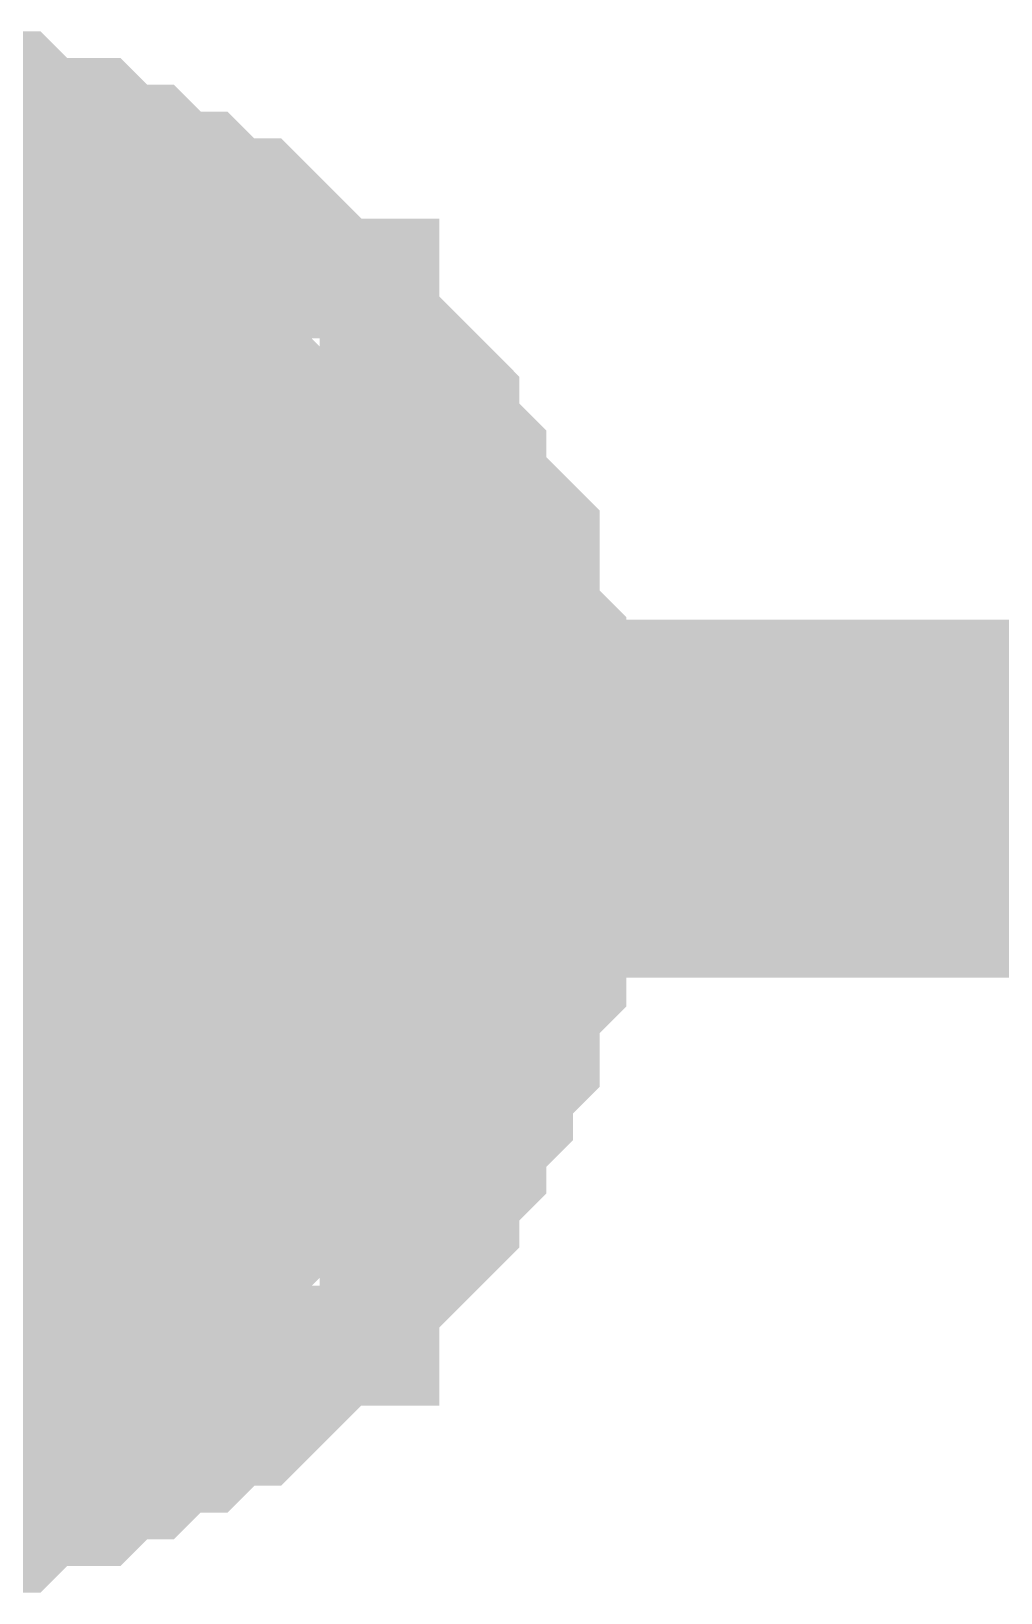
# Model space of a CAD drawing. Header units: inches. Extents: x 0 to 594, y 0 to 420.
# Drawn here: x 470.17 to 470.982, y 124.336 to 125.644 of the extents above; entities that cross this region are included whole.
import ezdxf

# ---------------------------------------------------------------- set-up
doc = ezdxf.new("R2010")
doc.units = ezdxf.units.IN
doc.layers.add('Sheet', color=255, linetype='Continuous')

msp = doc.modelspace()

# ---------------------------------------------------------------- linework, layer by layer
at = {"layer": 'Sheet'}
for points in [[(470.0036, 125.4938, 0.2997, 0.2997, 0), (470.026, 125.4938, 0.2997, 0.2997, 0), (470.0484, 125.4938, 0.2997, 0.2997, 0), (470.0932, 125.4938, 0.2997, 0.2997, 0), (470.1156, 125.4938, 0.2997, 0.2997, 0), (470.138, 125.4714, 0.2997, 0.2997, 0), (470.1604, 125.4714, 0.2997, 0.2997, 0), (470.1828, 125.4714, 0.2997, 0.2997, 0), (470.2052, 125.449, 0.2997, 0.2997, 0), (470.2276, 125.449, 0.2997, 0.2997, 0), (470.25, 125.4266, 0.2997, 0.2997, 0), (470.2724, 125.4266, 0.2997, 0.2997, 0), (470.2948, 125.4042, 0.2997, 0.2997, 0), (470.3172, 125.4042, 0.2997, 0.2997, 0), (470.3396, 125.3818, 0.2997, 0.2997, 0), (470.362, 125.3594, 0.2997, 0.2997, 0), (470.362, 125.337, 0.2997, 0.2997, 0), (470.3844, 125.337, 0.2997, 0.2997, 0), (470.4068, 125.3146, 0.2997, 0.2997, 0), (470.4292, 125.2922, 0.2997, 0.2997, 0), (470.4292, 125.2698, 0.2997, 0.2997, 0), (470.4516, 125.2474, 0.2997, 0.2997, 0), (470.4516, 125.225, 0.2997, 0.2997, 0), (470.474, 125.2026, 0.2997, 0.2997, 0), (470.474, 125.2026, 0.2997, 0.2997, 0), (470.4964, 125.1802, 0.2997, 0.2997, 0), (470.4964, 125.1355, 0.2997, 0.2997, 0), (470.4964, 125.1131, 0.2997, 0.2997, 0), (470.5188, 125.0907, 0.2997, 0.2997, 0), (470.5188, 125.0683, 0.2997, 0.2997, 0), (470.5188, 125.0459, 0.2997, 0.2997, 0), (470.5188, 125.0235, 0.2997, 0.2997, 0), (470.5188, 125.0011, 0.2997, 0.2997, 0)], [(470.0036, 125.4938, 0.2997, 0.2997, 0), (470.026, 125.4938, 0.2997, 0.2997, 0), (470.0484, 125.4938, 0.2997, 0.2997, 0), (470.0932, 125.4938, 0.2997, 0.2997, 0), (470.1156, 125.4938, 0.2997, 0.2997, 0), (470.138, 125.4714, 0.2997, 0.2997, 0), (470.1604, 125.4714, 0.2997, 0.2997, 0), (470.1828, 125.4714, 0.2997, 0.2997, 0), (470.2052, 125.449, 0.2997, 0.2997, 0), (470.2276, 125.449, 0.2997, 0.2997, 0), (470.25, 125.4266, 0.2997, 0.2997, 0), (470.2724, 125.4266, 0.2997, 0.2997, 0), (470.2948, 125.4042, 0.2997, 0.2997, 0), (470.3172, 125.4042, 0.2997, 0.2997, 0), (470.3396, 125.3818, 0.2997, 0.2997, 0), (470.362, 125.3594, 0.2997, 0.2997, 0), (470.362, 125.337, 0.2997, 0.2997, 0), (470.3844, 125.337, 0.2997, 0.2997, 0), (470.4068, 125.3146, 0.2997, 0.2997, 0), (470.4292, 125.2922, 0.2997, 0.2997, 0), (470.4292, 125.2698, 0.2997, 0.2997, 0), (470.4516, 125.2474, 0.2997, 0.2997, 0), (470.4516, 125.225, 0.2997, 0.2997, 0), (470.474, 125.2026, 0.2997, 0.2997, 0), (470.474, 125.2026, 0.2997, 0.2997, 0), (470.4964, 125.1802, 0.2997, 0.2997, 0), (470.4964, 125.1355, 0.2997, 0.2997, 0), (470.4964, 125.1131, 0.2997, 0.2997, 0), (470.5188, 125.0907, 0.2997, 0.2997, 0), (470.5188, 125.0683, 0.2997, 0.2997, 0), (470.5188, 125.0459, 0.2997, 0.2997, 0), (470.5188, 125.0235, 0.2997, 0.2997, 0), (470.5188, 125.0011, 0.2997, 0.2997, 0)], [(470.0036, 125.4938, 0.2997, 0.2997, 0), (470.026, 125.4938, 0.2997, 0.2997, 0), (470.0484, 125.4938, 0.2997, 0.2997, 0), (470.0932, 125.4938, 0.2997, 0.2997, 0), (470.1156, 125.4938, 0.2997, 0.2997, 0), (470.138, 125.4714, 0.2997, 0.2997, 0), (470.1604, 125.4714, 0.2997, 0.2997, 0), (470.1828, 125.4714, 0.2997, 0.2997, 0), (470.2052, 125.449, 0.2997, 0.2997, 0), (470.2276, 125.449, 0.2997, 0.2997, 0), (470.25, 125.4266, 0.2997, 0.2997, 0), (470.2724, 125.4266, 0.2997, 0.2997, 0), (470.2948, 125.4042, 0.2997, 0.2997, 0), (470.3172, 125.4042, 0.2997, 0.2997, 0), (470.3396, 125.3818, 0.2997, 0.2997, 0), (470.362, 125.3594, 0.2997, 0.2997, 0), (470.362, 125.337, 0.2997, 0.2997, 0), (470.3844, 125.337, 0.2997, 0.2997, 0), (470.4068, 125.3146, 0.2997, 0.2997, 0), (470.4292, 125.2922, 0.2997, 0.2997, 0), (470.4292, 125.2698, 0.2997, 0.2997, 0), (470.4516, 125.2474, 0.2997, 0.2997, 0), (470.4516, 125.225, 0.2997, 0.2997, 0), (470.474, 125.2026, 0.2997, 0.2997, 0), (470.474, 125.2026, 0.2997, 0.2997, 0), (470.4964, 125.1802, 0.2997, 0.2997, 0), (470.4964, 125.1355, 0.2997, 0.2997, 0), (470.4964, 125.1131, 0.2997, 0.2997, 0), (470.5188, 125.0907, 0.2997, 0.2997, 0), (470.5188, 125.0683, 0.2997, 0.2997, 0), (470.5188, 125.0459, 0.2997, 0.2997, 0), (470.5188, 125.0235, 0.2997, 0.2997, 0), (470.5188, 125.0011, 0.2997, 0.2997, 0)], [(470.0036, 125.4938, 0.2997, 0.2997, 0), (470.026, 125.4938, 0.2997, 0.2997, 0), (470.0484, 125.4938, 0.2997, 0.2997, 0), (470.0932, 125.4938, 0.2997, 0.2997, 0), (470.1156, 125.4938, 0.2997, 0.2997, 0), (470.138, 125.4714, 0.2997, 0.2997, 0), (470.1604, 125.4714, 0.2997, 0.2997, 0), (470.1828, 125.4714, 0.2997, 0.2997, 0), (470.2052, 125.449, 0.2997, 0.2997, 0), (470.2276, 125.449, 0.2997, 0.2997, 0), (470.25, 125.4266, 0.2997, 0.2997, 0), (470.2724, 125.4266, 0.2997, 0.2997, 0), (470.2948, 125.4042, 0.2997, 0.2997, 0), (470.3172, 125.4042, 0.2997, 0.2997, 0), (470.3396, 125.3818, 0.2997, 0.2997, 0), (470.362, 125.3594, 0.2997, 0.2997, 0), (470.362, 125.337, 0.2997, 0.2997, 0), (470.3844, 125.337, 0.2997, 0.2997, 0), (470.4068, 125.3146, 0.2997, 0.2997, 0), (470.4292, 125.2922, 0.2997, 0.2997, 0), (470.4292, 125.2698, 0.2997, 0.2997, 0), (470.4516, 125.2474, 0.2997, 0.2997, 0), (470.4516, 125.225, 0.2997, 0.2997, 0), (470.474, 125.2026, 0.2997, 0.2997, 0), (470.474, 125.2026, 0.2997, 0.2997, 0), (470.4964, 125.1802, 0.2997, 0.2997, 0), (470.4964, 125.1355, 0.2997, 0.2997, 0), (470.4964, 125.1131, 0.2997, 0.2997, 0), (470.5188, 125.0907, 0.2997, 0.2997, 0), (470.5188, 125.0683, 0.2997, 0.2997, 0), (470.5188, 125.0459, 0.2997, 0.2997, 0), (470.5188, 125.0235, 0.2997, 0.2997, 0), (470.5188, 125.0011, 0.2997, 0.2997, 0)], [(470.0036, 125.4938, 0.2997, 0.2997, 0), (470.026, 125.4938, 0.2997, 0.2997, 0), (470.0484, 125.4938, 0.2997, 0.2997, 0), (470.0932, 125.4938, 0.2997, 0.2997, 0), (470.1156, 125.4938, 0.2997, 0.2997, 0), (470.138, 125.4714, 0.2997, 0.2997, 0), (470.1604, 125.4714, 0.2997, 0.2997, 0), (470.1828, 125.4714, 0.2997, 0.2997, 0), (470.2052, 125.449, 0.2997, 0.2997, 0), (470.2276, 125.449, 0.2997, 0.2997, 0), (470.25, 125.4266, 0.2997, 0.2997, 0), (470.2724, 125.4266, 0.2997, 0.2997, 0), (470.2948, 125.4042, 0.2997, 0.2997, 0), (470.3172, 125.4042, 0.2997, 0.2997, 0), (470.3396, 125.3818, 0.2997, 0.2997, 0), (470.362, 125.3594, 0.2997, 0.2997, 0), (470.362, 125.337, 0.2997, 0.2997, 0), (470.3844, 125.337, 0.2997, 0.2997, 0), (470.4068, 125.3146, 0.2997, 0.2997, 0), (470.4292, 125.2922, 0.2997, 0.2997, 0), (470.4292, 125.2698, 0.2997, 0.2997, 0), (470.4516, 125.2474, 0.2997, 0.2997, 0), (470.4516, 125.225, 0.2997, 0.2997, 0), (470.474, 125.2026, 0.2997, 0.2997, 0), (470.474, 125.2026, 0.2997, 0.2997, 0), (470.4964, 125.1802, 0.2997, 0.2997, 0), (470.4964, 125.1355, 0.2997, 0.2997, 0), (470.4964, 125.1131, 0.2997, 0.2997, 0), (470.5188, 125.0907, 0.2997, 0.2997, 0), (470.5188, 125.0683, 0.2997, 0.2997, 0), (470.5188, 125.0459, 0.2997, 0.2997, 0), (470.5188, 125.0235, 0.2997, 0.2997, 0), (470.5188, 125.0011, 0.2997, 0.2997, 0)], [(470.1156, 125.4938, 0.0991, 0.0991, 0), (470.138, 125.4714, 0.0991, 0.0991, 0), (470.1604, 125.4714, 0.0991, 0.0991, 0), (470.1828, 125.4714, 0.0991, 0.0991, 0), (470.2052, 125.449, 0.0991, 0.0991, 0), (470.2276, 125.449, 0.0991, 0.0991, 0), (470.25, 125.4266, 0.0991, 0.0991, 0), (470.2724, 125.4266, 0.0991, 0.0991, 0), (470.2948, 125.4042, 0.0991, 0.0991, 0), (470.3172, 125.4042, 0.0991, 0.0991, 0), (470.3396, 125.3818, 0.0991, 0.0991, 0), (470.362, 125.3594, 0.0991, 0.0991, 0), (470.362, 125.337, 0.0991, 0.0991, 0), (470.3844, 125.337, 0.0991, 0.0991, 0), (470.4068, 125.3146, 0.0991, 0.0991, 0), (470.4292, 125.2922, 0.0991, 0.0991, 0), (470.4292, 125.2698, 0.0991, 0.0991, 0), (470.4516, 125.2474, 0.0991, 0.0991, 0), (470.4516, 125.225, 0.0991, 0.0991, 0), (470.474, 125.2026, 0.0991, 0.0991, 0), (470.474, 125.2026, 0.0991, 0.0991, 0), (470.4964, 125.1802, 0.0991, 0.0991, 0), (470.4964, 125.1355, 0.0991, 0.0991, 0), (470.4964, 125.1131, 0.0991, 0.0991, 0), (470.5188, 125.0907, 0.0991, 0.0991, 0), (470.5188, 125.0683, 0.0991, 0.0991, 0), (470.5188, 125.0459, 0.0991, 0.0991, 0), (470.5188, 125.0235, 0.0991, 0.0991, 0), (470.5188, 125.0011, 0.0991, 0.0991, 0)], [(470.1156, 125.4938, 0.0991, 0.0991, 0), (470.138, 125.4714, 0.0991, 0.0991, 0), (470.1604, 125.4714, 0.0991, 0.0991, 0), (470.1828, 125.4714, 0.0991, 0.0991, 0), (470.2052, 125.449, 0.0991, 0.0991, 0), (470.2276, 125.449, 0.0991, 0.0991, 0), (470.25, 125.4266, 0.0991, 0.0991, 0), (470.2724, 125.4266, 0.0991, 0.0991, 0), (470.2948, 125.4042, 0.0991, 0.0991, 0), (470.3172, 125.4042, 0.0991, 0.0991, 0), (470.3396, 125.3818, 0.0991, 0.0991, 0), (470.362, 125.3594, 0.0991, 0.0991, 0), (470.362, 125.337, 0.0991, 0.0991, 0), (470.3844, 125.337, 0.0991, 0.0991, 0), (470.4068, 125.3146, 0.0991, 0.0991, 0), (470.4292, 125.2922, 0.0991, 0.0991, 0), (470.4292, 125.2698, 0.0991, 0.0991, 0), (470.4516, 125.2474, 0.0991, 0.0991, 0), (470.4516, 125.225, 0.0991, 0.0991, 0), (470.474, 125.2026, 0.0991, 0.0991, 0), (470.474, 125.2026, 0.0991, 0.0991, 0), (470.4964, 125.1802, 0.0991, 0.0991, 0), (470.4964, 125.1355, 0.0991, 0.0991, 0), (470.4964, 125.1131, 0.0991, 0.0991, 0), (470.5188, 125.0907, 0.0991, 0.0991, 0), (470.5188, 125.0683, 0.0991, 0.0991, 0), (470.5188, 125.0459, 0.0991, 0.0991, 0), (470.5188, 125.0235, 0.0991, 0.0991, 0), (470.5188, 125.0011, 0.0991, 0.0991, 0)], [(470.1156, 125.4938, 0.0991, 0.0991, 0), (470.138, 125.4714, 0.0991, 0.0991, 0), (470.1604, 125.4714, 0.0991, 0.0991, 0), (470.1828, 125.4714, 0.0991, 0.0991, 0), (470.2052, 125.449, 0.0991, 0.0991, 0), (470.2276, 125.449, 0.0991, 0.0991, 0), (470.25, 125.4266, 0.0991, 0.0991, 0), (470.2724, 125.4266, 0.0991, 0.0991, 0), (470.2948, 125.4042, 0.0991, 0.0991, 0), (470.3172, 125.4042, 0.0991, 0.0991, 0), (470.3396, 125.3818, 0.0991, 0.0991, 0), (470.362, 125.3594, 0.0991, 0.0991, 0), (470.362, 125.337, 0.0991, 0.0991, 0), (470.3844, 125.337, 0.0991, 0.0991, 0), (470.4068, 125.3146, 0.0991, 0.0991, 0), (470.4292, 125.2922, 0.0991, 0.0991, 0), (470.4292, 125.2698, 0.0991, 0.0991, 0), (470.4516, 125.2474, 0.0991, 0.0991, 0), (470.4516, 125.225, 0.0991, 0.0991, 0), (470.474, 125.2026, 0.0991, 0.0991, 0), (470.474, 125.2026, 0.0991, 0.0991, 0), (470.4964, 125.1802, 0.0991, 0.0991, 0), (470.4964, 125.1355, 0.0991, 0.0991, 0), (470.4964, 125.1131, 0.0991, 0.0991, 0), (470.5188, 125.0907, 0.0991, 0.0991, 0), (470.5188, 125.0683, 0.0991, 0.0991, 0), (470.5188, 125.0459, 0.0991, 0.0991, 0), (470.5188, 125.0235, 0.0991, 0.0991, 0), (470.5188, 125.0011, 0.0991, 0.0991, 0)], [(470.1156, 125.4938, 0.0991, 0.0991, 0), (470.138, 125.4714, 0.0991, 0.0991, 0), (470.1604, 125.4714, 0.0991, 0.0991, 0), (470.1828, 125.4714, 0.0991, 0.0991, 0), (470.2052, 125.449, 0.0991, 0.0991, 0), (470.2276, 125.449, 0.0991, 0.0991, 0), (470.25, 125.4266, 0.0991, 0.0991, 0), (470.2724, 125.4266, 0.0991, 0.0991, 0), (470.2948, 125.4042, 0.0991, 0.0991, 0), (470.3172, 125.4042, 0.0991, 0.0991, 0), (470.3396, 125.3818, 0.0991, 0.0991, 0), (470.362, 125.3594, 0.0991, 0.0991, 0), (470.362, 125.337, 0.0991, 0.0991, 0), (470.3844, 125.337, 0.0991, 0.0991, 0), (470.4068, 125.3146, 0.0991, 0.0991, 0), (470.4292, 125.2922, 0.0991, 0.0991, 0), (470.4292, 125.2698, 0.0991, 0.0991, 0), (470.4516, 125.2474, 0.0991, 0.0991, 0), (470.4516, 125.225, 0.0991, 0.0991, 0), (470.474, 125.2026, 0.0991, 0.0991, 0), (470.474, 125.2026, 0.0991, 0.0991, 0), (470.4964, 125.1802, 0.0991, 0.0991, 0), (470.4964, 125.1355, 0.0991, 0.0991, 0), (470.4964, 125.1131, 0.0991, 0.0991, 0), (470.5188, 125.0907, 0.0991, 0.0991, 0), (470.5188, 125.0683, 0.0991, 0.0991, 0), (470.5188, 125.0459, 0.0991, 0.0991, 0), (470.5188, 125.0235, 0.0991, 0.0991, 0), (470.5188, 125.0011, 0.0991, 0.0991, 0)], [(470.1156, 125.4938, 0.0991, 0.0991, 0), (470.138, 125.4714, 0.0991, 0.0991, 0), (470.1604, 125.4714, 0.0991, 0.0991, 0), (470.1828, 125.4714, 0.0991, 0.0991, 0), (470.2052, 125.449, 0.0991, 0.0991, 0), (470.2276, 125.449, 0.0991, 0.0991, 0), (470.25, 125.4266, 0.0991, 0.0991, 0), (470.2724, 125.4266, 0.0991, 0.0991, 0), (470.2948, 125.4042, 0.0991, 0.0991, 0), (470.3172, 125.4042, 0.0991, 0.0991, 0), (470.3396, 125.3818, 0.0991, 0.0991, 0), (470.362, 125.3594, 0.0991, 0.0991, 0), (470.362, 125.337, 0.0991, 0.0991, 0), (470.3844, 125.337, 0.0991, 0.0991, 0), (470.4068, 125.3146, 0.0991, 0.0991, 0), (470.4292, 125.2922, 0.0991, 0.0991, 0), (470.4292, 125.2698, 0.0991, 0.0991, 0), (470.4516, 125.2474, 0.0991, 0.0991, 0), (470.4516, 125.225, 0.0991, 0.0991, 0), (470.474, 125.2026, 0.0991, 0.0991, 0), (470.474, 125.2026, 0.0991, 0.0991, 0), (470.4964, 125.1802, 0.0991, 0.0991, 0), (470.4964, 125.1355, 0.0991, 0.0991, 0), (470.4964, 125.1131, 0.0991, 0.0991, 0), (470.5188, 125.0907, 0.0991, 0.0991, 0), (470.5188, 125.0683, 0.0991, 0.0991, 0), (470.5188, 125.0459, 0.0991, 0.0991, 0), (470.5188, 125.0235, 0.0991, 0.0991, 0), (470.5188, 125.0011, 0.0991, 0.0991, 0)], [(462.5002, 125.0011, 0.2997, 0.2997, 0), (470.0036, 125.0011, 0.2997, 0.2997, 0), (482.5018, 125.0011, 0.2997, 0.2997, 0), (490.0052, 125.0011, 0.2997, 0.2997, 0)], [(470.5188, 125.0011, 0.2997, 0.2997, 0), (470.5188, 124.9787, 0.2997, 0.2997, 0), (470.5188, 124.9563, 0.2997, 0.2997, 0), (470.5188, 124.9115, 0.2997, 0.2997, 0), (470.5188, 124.8891, 0.2997, 0.2997, 0), (470.4964, 124.8667, 0.2997, 0.2997, 0), (470.4964, 124.8443, 0.2997, 0.2997, 0), (470.4964, 124.8219, 0.2997, 0.2997, 0), (470.474, 124.7995, 0.2997, 0.2997, 0), (470.474, 124.7771, 0.2997, 0.2997, 0), (470.4516, 124.7547, 0.2997, 0.2997, 0), (470.4516, 124.7323, 0.2997, 0.2997, 0), (470.4292, 124.7099, 0.2997, 0.2997, 0), (470.4292, 124.6875, 0.2997, 0.2997, 0), (470.4068, 124.6651, 0.2997, 0.2997, 0), (470.3844, 124.6427, 0.2997, 0.2997, 0), (470.362, 124.6427, 0.2997, 0.2997, 0), (470.362, 124.6203, 0.2997, 0.2997, 0), (470.3396, 124.5979, 0.2997, 0.2997, 0), (470.3172, 124.5755, 0.2997, 0.2997, 0), (470.2948, 124.5755, 0.2997, 0.2997, 0), (470.2724, 124.5531, 0.2997, 0.2997, 0), (470.25, 124.5531, 0.2997, 0.2997, 0), (470.2276, 124.5307, 0.2997, 0.2997, 0), (470.2052, 124.5307, 0.2997, 0.2997, 0), (470.1828, 124.5083, 0.2997, 0.2997, 0), (470.1604, 124.5083, 0.2997, 0.2997, 0), (470.138, 124.5083, 0.2997, 0.2997, 0), (470.1156, 124.4859, 0.2997, 0.2997, 0), (470.0932, 124.4859, 0.2997, 0.2997, 0), (470.0484, 124.4859, 0.2997, 0.2997, 0), (470.026, 124.4859, 0.2997, 0.2997, 0), (470.0036, 124.4859, 0.2997, 0.2997, 0)], [(470.5188, 125.0011, 0.2997, 0.2997, 0), (470.5188, 124.9787, 0.2997, 0.2997, 0), (470.5188, 124.9563, 0.2997, 0.2997, 0), (470.5188, 124.9115, 0.2997, 0.2997, 0), (470.5188, 124.8891, 0.2997, 0.2997, 0), (470.4964, 124.8667, 0.2997, 0.2997, 0), (470.4964, 124.8443, 0.2997, 0.2997, 0), (470.4964, 124.8219, 0.2997, 0.2997, 0), (470.474, 124.7995, 0.2997, 0.2997, 0), (470.474, 124.7771, 0.2997, 0.2997, 0), (470.4516, 124.7547, 0.2997, 0.2997, 0), (470.4516, 124.7323, 0.2997, 0.2997, 0), (470.4292, 124.7099, 0.2997, 0.2997, 0), (470.4292, 124.6875, 0.2997, 0.2997, 0), (470.4068, 124.6651, 0.2997, 0.2997, 0), (470.3844, 124.6427, 0.2997, 0.2997, 0), (470.362, 124.6427, 0.2997, 0.2997, 0), (470.362, 124.6203, 0.2997, 0.2997, 0), (470.3396, 124.5979, 0.2997, 0.2997, 0), (470.3172, 124.5755, 0.2997, 0.2997, 0), (470.2948, 124.5755, 0.2997, 0.2997, 0), (470.2724, 124.5531, 0.2997, 0.2997, 0), (470.25, 124.5531, 0.2997, 0.2997, 0), (470.2276, 124.5307, 0.2997, 0.2997, 0), (470.2052, 124.5307, 0.2997, 0.2997, 0), (470.1828, 124.5083, 0.2997, 0.2997, 0), (470.1604, 124.5083, 0.2997, 0.2997, 0), (470.138, 124.5083, 0.2997, 0.2997, 0), (470.1156, 124.4859, 0.2997, 0.2997, 0), (470.0932, 124.4859, 0.2997, 0.2997, 0), (470.0484, 124.4859, 0.2997, 0.2997, 0), (470.026, 124.4859, 0.2997, 0.2997, 0), (470.0036, 124.4859, 0.2997, 0.2997, 0)], [(470.5188, 125.0011, 0.2997, 0.2997, 0), (470.5188, 124.9787, 0.2997, 0.2997, 0), (470.5188, 124.9563, 0.2997, 0.2997, 0), (470.5188, 124.9115, 0.2997, 0.2997, 0), (470.5188, 124.8891, 0.2997, 0.2997, 0), (470.4964, 124.8667, 0.2997, 0.2997, 0), (470.4964, 124.8443, 0.2997, 0.2997, 0), (470.4964, 124.8219, 0.2997, 0.2997, 0), (470.474, 124.7995, 0.2997, 0.2997, 0), (470.474, 124.7771, 0.2997, 0.2997, 0), (470.4516, 124.7547, 0.2997, 0.2997, 0), (470.4516, 124.7323, 0.2997, 0.2997, 0), (470.4292, 124.7099, 0.2997, 0.2997, 0), (470.4292, 124.6875, 0.2997, 0.2997, 0), (470.4068, 124.6651, 0.2997, 0.2997, 0), (470.3844, 124.6427, 0.2997, 0.2997, 0), (470.362, 124.6427, 0.2997, 0.2997, 0), (470.362, 124.6203, 0.2997, 0.2997, 0), (470.3396, 124.5979, 0.2997, 0.2997, 0), (470.3172, 124.5755, 0.2997, 0.2997, 0), (470.2948, 124.5755, 0.2997, 0.2997, 0), (470.2724, 124.5531, 0.2997, 0.2997, 0), (470.25, 124.5531, 0.2997, 0.2997, 0), (470.2276, 124.5307, 0.2997, 0.2997, 0), (470.2052, 124.5307, 0.2997, 0.2997, 0), (470.1828, 124.5083, 0.2997, 0.2997, 0), (470.1604, 124.5083, 0.2997, 0.2997, 0), (470.138, 124.5083, 0.2997, 0.2997, 0), (470.1156, 124.4859, 0.2997, 0.2997, 0), (470.0932, 124.4859, 0.2997, 0.2997, 0), (470.0484, 124.4859, 0.2997, 0.2997, 0), (470.026, 124.4859, 0.2997, 0.2997, 0), (470.0036, 124.4859, 0.2997, 0.2997, 0)], [(470.5188, 125.0011, 0.2997, 0.2997, 0), (470.5188, 124.9787, 0.2997, 0.2997, 0), (470.5188, 124.9563, 0.2997, 0.2997, 0), (470.5188, 124.9115, 0.2997, 0.2997, 0), (470.5188, 124.8891, 0.2997, 0.2997, 0), (470.4964, 124.8667, 0.2997, 0.2997, 0), (470.4964, 124.8443, 0.2997, 0.2997, 0), (470.4964, 124.8219, 0.2997, 0.2997, 0), (470.474, 124.7995, 0.2997, 0.2997, 0), (470.474, 124.7771, 0.2997, 0.2997, 0), (470.4516, 124.7547, 0.2997, 0.2997, 0), (470.4516, 124.7323, 0.2997, 0.2997, 0), (470.4292, 124.7099, 0.2997, 0.2997, 0), (470.4292, 124.6875, 0.2997, 0.2997, 0), (470.4068, 124.6651, 0.2997, 0.2997, 0), (470.3844, 124.6427, 0.2997, 0.2997, 0), (470.362, 124.6427, 0.2997, 0.2997, 0), (470.362, 124.6203, 0.2997, 0.2997, 0), (470.3396, 124.5979, 0.2997, 0.2997, 0), (470.3172, 124.5755, 0.2997, 0.2997, 0), (470.2948, 124.5755, 0.2997, 0.2997, 0), (470.2724, 124.5531, 0.2997, 0.2997, 0), (470.25, 124.5531, 0.2997, 0.2997, 0), (470.2276, 124.5307, 0.2997, 0.2997, 0), (470.2052, 124.5307, 0.2997, 0.2997, 0), (470.1828, 124.5083, 0.2997, 0.2997, 0), (470.1604, 124.5083, 0.2997, 0.2997, 0), (470.138, 124.5083, 0.2997, 0.2997, 0), (470.1156, 124.4859, 0.2997, 0.2997, 0), (470.0932, 124.4859, 0.2997, 0.2997, 0), (470.0484, 124.4859, 0.2997, 0.2997, 0), (470.026, 124.4859, 0.2997, 0.2997, 0), (470.0036, 124.4859, 0.2997, 0.2997, 0)], [(470.5188, 125.0011, 0.2997, 0.2997, 0), (470.5188, 124.9787, 0.2997, 0.2997, 0), (470.5188, 124.9563, 0.2997, 0.2997, 0), (470.5188, 124.9115, 0.2997, 0.2997, 0), (470.5188, 124.8891, 0.2997, 0.2997, 0), (470.4964, 124.8667, 0.2997, 0.2997, 0), (470.4964, 124.8443, 0.2997, 0.2997, 0), (470.4964, 124.8219, 0.2997, 0.2997, 0), (470.474, 124.7995, 0.2997, 0.2997, 0), (470.474, 124.7771, 0.2997, 0.2997, 0), (470.4516, 124.7547, 0.2997, 0.2997, 0), (470.4516, 124.7323, 0.2997, 0.2997, 0), (470.4292, 124.7099, 0.2997, 0.2997, 0), (470.4292, 124.6875, 0.2997, 0.2997, 0), (470.4068, 124.6651, 0.2997, 0.2997, 0), (470.3844, 124.6427, 0.2997, 0.2997, 0), (470.362, 124.6427, 0.2997, 0.2997, 0), (470.362, 124.6203, 0.2997, 0.2997, 0), (470.3396, 124.5979, 0.2997, 0.2997, 0), (470.3172, 124.5755, 0.2997, 0.2997, 0), (470.2948, 124.5755, 0.2997, 0.2997, 0), (470.2724, 124.5531, 0.2997, 0.2997, 0), (470.25, 124.5531, 0.2997, 0.2997, 0), (470.2276, 124.5307, 0.2997, 0.2997, 0), (470.2052, 124.5307, 0.2997, 0.2997, 0), (470.1828, 124.5083, 0.2997, 0.2997, 0), (470.1604, 124.5083, 0.2997, 0.2997, 0), (470.138, 124.5083, 0.2997, 0.2997, 0), (470.1156, 124.4859, 0.2997, 0.2997, 0), (470.0932, 124.4859, 0.2997, 0.2997, 0), (470.0484, 124.4859, 0.2997, 0.2997, 0), (470.026, 124.4859, 0.2997, 0.2997, 0), (470.0036, 124.4859, 0.2997, 0.2997, 0)], [(470.5188, 125.0011, 0.2997, 0.2997, 0), (470.5188, 125.0011, 0.2997, 0.2997, 0), (470.5188, 125.0011, 0.2997, 0.2997, 0), (470.5188, 125.0011, 0.2997, 0.2997, 0), (470.5188, 125.0011, 0.2997, 0.2997, 0), (470.5188, 125.0011, 0.2997, 0.2997, 0), (470.5188, 125.0011, 0.2997, 0.2997, 0), (470.5188, 125.0011, 0.2997, 0.2997, 0), (470.5188, 125.0011, 0.2997, 0.2997, 0), (470.5188, 125.0011, 0.2997, 0.2997, 0), (470.5188, 125.0011, 0.2997, 0.2997, 0), (470.5188, 125.0011, 0.2997, 0.2997, 0), (470.5188, 125.0011, 0.2997, 0.2997, 0), (470.5188, 125.0011, 0.2997, 0.2997, 0), (470.5188, 125.0011, 0.2997, 0.2997, 0), (470.5188, 125.0011, 0.2997, 0.2997, 0), (470.5188, 125.0011, 0.2997, 0.2997, 0), (470.5188, 125.0011, 0.2997, 0.2997, 0), (470.5188, 125.0011, 0.2997, 0.2997, 0), (470.5188, 125.0011, 0.2997, 0.2997, 0), (470.5188, 125.0011, 0.2997, 0.2997, 0), (470.5188, 125.0011, 0.2997, 0.2997, 0), (470.5188, 125.0011, 0.2997, 0.2997, 0), (470.5188, 125.0011, 0.2997, 0.2997, 0), (470.5188, 125.0011, 0.2997, 0.2997, 0), (470.5188, 125.0011, 0.2997, 0.2997, 0), (470.5188, 125.0011, 0.2997, 0.2997, 0), (470.5188, 125.0011, 0.2997, 0.2997, 0), (470.5188, 125.0011, 0.2997, 0.2997, 0), (470.5188, 125.0011, 0.2997, 0.2997, 0), (470.5188, 125.0011, 0.2997, 0.2997, 0), (470.5188, 125.0011, 0.2997, 0.2997, 0), (470.5188, 125.0011, 0.2997, 0.2997, 0)], [(470.5188, 125.0011, 0.2997, 0.2997, 0), (470.5188, 125.0011, 0.2997, 0.2997, 0)], [(470.5188, 125.0011, 0.2997, 0.2997, 0), (470.5188, 125.0011, 0.2997, 0.2997, 0), (470.5188, 125.0011, 0.2997, 0.2997, 0), (470.5188, 125.0011, 0.2997, 0.2997, 0), (470.5188, 125.0011, 0.2997, 0.2997, 0), (470.5188, 125.0011, 0.2997, 0.2997, 0), (470.5188, 125.0011, 0.2997, 0.2997, 0), (470.5188, 125.0011, 0.2997, 0.2997, 0), (470.5188, 125.0011, 0.2997, 0.2997, 0), (470.5188, 125.0011, 0.2997, 0.2997, 0), (470.5188, 125.0011, 0.2997, 0.2997, 0), (470.5188, 125.0011, 0.2997, 0.2997, 0), (470.5188, 125.0011, 0.2997, 0.2997, 0), (470.5188, 125.0011, 0.2997, 0.2997, 0), (470.5188, 125.0011, 0.2997, 0.2997, 0), (470.5188, 125.0011, 0.2997, 0.2997, 0), (470.5188, 125.0011, 0.2997, 0.2997, 0), (470.5188, 125.0011, 0.2997, 0.2997, 0), (470.5188, 125.0011, 0.2997, 0.2997, 0), (470.5188, 125.0011, 0.2997, 0.2997, 0), (470.5188, 125.0011, 0.2997, 0.2997, 0), (470.5188, 125.0011, 0.2997, 0.2997, 0), (470.5188, 125.0011, 0.2997, 0.2997, 0), (470.5188, 125.0011, 0.2997, 0.2997, 0), (470.5188, 125.0011, 0.2997, 0.2997, 0), (470.5188, 125.0011, 0.2997, 0.2997, 0), (470.5188, 125.0011, 0.2997, 0.2997, 0), (470.5188, 125.0011, 0.2997, 0.2997, 0), (470.5188, 125.0011, 0.2997, 0.2997, 0), (470.5188, 125.0011, 0.2997, 0.2997, 0), (470.5188, 125.0011, 0.2997, 0.2997, 0), (470.5188, 125.0011, 0.2997, 0.2997, 0), (470.5188, 125.0011, 0.2997, 0.2997, 0)], [(470.5188, 125.0011, 0.2997, 0.2997, 0), (470.5188, 125.0011, 0.2997, 0.2997, 0)], [(470.5188, 125.0011, 0.2997, 0.2997, 0), (470.5188, 125.0011, 0.2997, 0.2997, 0), (470.5188, 125.0011, 0.2997, 0.2997, 0), (470.5188, 125.0011, 0.2997, 0.2997, 0), (470.5188, 125.0011, 0.2997, 0.2997, 0), (470.5188, 125.0011, 0.2997, 0.2997, 0), (470.5188, 125.0011, 0.2997, 0.2997, 0), (470.5188, 125.0011, 0.2997, 0.2997, 0), (470.5188, 125.0011, 0.2997, 0.2997, 0), (470.5188, 125.0011, 0.2997, 0.2997, 0), (470.5188, 125.0011, 0.2997, 0.2997, 0), (470.5188, 125.0011, 0.2997, 0.2997, 0), (470.5188, 125.0011, 0.2997, 0.2997, 0), (470.5188, 125.0011, 0.2997, 0.2997, 0), (470.5188, 125.0011, 0.2997, 0.2997, 0), (470.5188, 125.0011, 0.2997, 0.2997, 0), (470.5188, 125.0011, 0.2997, 0.2997, 0), (470.5188, 125.0011, 0.2997, 0.2997, 0), (470.5188, 125.0011, 0.2997, 0.2997, 0), (470.5188, 125.0011, 0.2997, 0.2997, 0), (470.5188, 125.0011, 0.2997, 0.2997, 0), (470.5188, 125.0011, 0.2997, 0.2997, 0), (470.5188, 125.0011, 0.2997, 0.2997, 0), (470.5188, 125.0011, 0.2997, 0.2997, 0), (470.5188, 125.0011, 0.2997, 0.2997, 0), (470.5188, 125.0011, 0.2997, 0.2997, 0), (470.5188, 125.0011, 0.2997, 0.2997, 0), (470.5188, 125.0011, 0.2997, 0.2997, 0), (470.5188, 125.0011, 0.2997, 0.2997, 0), (470.5188, 125.0011, 0.2997, 0.2997, 0), (470.5188, 125.0011, 0.2997, 0.2997, 0), (470.5188, 125.0011, 0.2997, 0.2997, 0), (470.5188, 125.0011, 0.2997, 0.2997, 0)], [(470.5188, 125.0011, 0.2997, 0.2997, 0), (470.5188, 125.0011, 0.2997, 0.2997, 0)], [(470.5188, 125.0011, 0.2997, 0.2997, 0), (470.5188, 125.0011, 0.2997, 0.2997, 0), (470.5188, 125.0011, 0.2997, 0.2997, 0), (470.5188, 125.0011, 0.2997, 0.2997, 0), (470.5188, 125.0011, 0.2997, 0.2997, 0), (470.5188, 125.0011, 0.2997, 0.2997, 0), (470.5188, 125.0011, 0.2997, 0.2997, 0), (470.5188, 125.0011, 0.2997, 0.2997, 0), (470.5188, 125.0011, 0.2997, 0.2997, 0), (470.5188, 125.0011, 0.2997, 0.2997, 0), (470.5188, 125.0011, 0.2997, 0.2997, 0), (470.5188, 125.0011, 0.2997, 0.2997, 0), (470.5188, 125.0011, 0.2997, 0.2997, 0), (470.5188, 125.0011, 0.2997, 0.2997, 0), (470.5188, 125.0011, 0.2997, 0.2997, 0), (470.5188, 125.0011, 0.2997, 0.2997, 0), (470.5188, 125.0011, 0.2997, 0.2997, 0), (470.5188, 125.0011, 0.2997, 0.2997, 0), (470.5188, 125.0011, 0.2997, 0.2997, 0), (470.5188, 125.0011, 0.2997, 0.2997, 0), (470.5188, 125.0011, 0.2997, 0.2997, 0), (470.5188, 125.0011, 0.2997, 0.2997, 0), (470.5188, 125.0011, 0.2997, 0.2997, 0), (470.5188, 125.0011, 0.2997, 0.2997, 0), (470.5188, 125.0011, 0.2997, 0.2997, 0), (470.5188, 125.0011, 0.2997, 0.2997, 0), (470.5188, 125.0011, 0.2997, 0.2997, 0), (470.5188, 125.0011, 0.2997, 0.2997, 0), (470.5188, 125.0011, 0.2997, 0.2997, 0), (470.5188, 125.0011, 0.2997, 0.2997, 0), (470.5188, 125.0011, 0.2997, 0.2997, 0), (470.5188, 125.0011, 0.2997, 0.2997, 0), (470.5188, 125.0011, 0.2997, 0.2997, 0)], [(470.5188, 125.0011, 0.2997, 0.2997, 0), (470.5188, 125.0011, 0.2997, 0.2997, 0)], [(470.5188, 125.0011, 0.2997, 0.2997, 0), (470.5188, 125.0011, 0.2997, 0.2997, 0), (470.5188, 125.0011, 0.2997, 0.2997, 0), (470.5188, 125.0011, 0.2997, 0.2997, 0), (470.5188, 125.0011, 0.2997, 0.2997, 0), (470.5188, 125.0011, 0.2997, 0.2997, 0), (470.5188, 125.0011, 0.2997, 0.2997, 0), (470.5188, 125.0011, 0.2997, 0.2997, 0), (470.5188, 125.0011, 0.2997, 0.2997, 0), (470.5188, 125.0011, 0.2997, 0.2997, 0), (470.5188, 125.0011, 0.2997, 0.2997, 0), (470.5188, 125.0011, 0.2997, 0.2997, 0), (470.5188, 125.0011, 0.2997, 0.2997, 0), (470.5188, 125.0011, 0.2997, 0.2997, 0), (470.5188, 125.0011, 0.2997, 0.2997, 0), (470.5188, 125.0011, 0.2997, 0.2997, 0), (470.5188, 125.0011, 0.2997, 0.2997, 0), (470.5188, 125.0011, 0.2997, 0.2997, 0), (470.5188, 125.0011, 0.2997, 0.2997, 0), (470.5188, 125.0011, 0.2997, 0.2997, 0), (470.5188, 125.0011, 0.2997, 0.2997, 0), (470.5188, 125.0011, 0.2997, 0.2997, 0), (470.5188, 125.0011, 0.2997, 0.2997, 0), (470.5188, 125.0011, 0.2997, 0.2997, 0), (470.5188, 125.0011, 0.2997, 0.2997, 0), (470.5188, 125.0011, 0.2997, 0.2997, 0), (470.5188, 125.0011, 0.2997, 0.2997, 0), (470.5188, 125.0011, 0.2997, 0.2997, 0), (470.5188, 125.0011, 0.2997, 0.2997, 0), (470.5188, 125.0011, 0.2997, 0.2997, 0), (470.5188, 125.0011, 0.2997, 0.2997, 0), (470.5188, 125.0011, 0.2997, 0.2997, 0), (470.5188, 125.0011, 0.2997, 0.2997, 0)], [(470.5188, 125.0011, 0.2997, 0.2997, 0), (470.5188, 125.0011, 0.2997, 0.2997, 0)], [(470.5188, 125.0011, 0.0991, 0.0991, 0), (470.5188, 124.9787, 0.0991, 0.0991, 0), (470.5188, 124.9563, 0.0991, 0.0991, 0), (470.5188, 124.9115, 0.0991, 0.0991, 0), (470.5188, 124.8891, 0.0991, 0.0991, 0), (470.4964, 124.8667, 0.0991, 0.0991, 0), (470.4964, 124.8443, 0.0991, 0.0991, 0), (470.4964, 124.8219, 0.0991, 0.0991, 0), (470.474, 124.7995, 0.0991, 0.0991, 0), (470.474, 124.7771, 0.0991, 0.0991, 0), (470.4516, 124.7547, 0.0991, 0.0991, 0), (470.4516, 124.7323, 0.0991, 0.0991, 0), (470.4292, 124.7099, 0.0991, 0.0991, 0), (470.4292, 124.6875, 0.0991, 0.0991, 0), (470.4068, 124.6651, 0.0991, 0.0991, 0), (470.3844, 124.6427, 0.0991, 0.0991, 0), (470.362, 124.6427, 0.0991, 0.0991, 0), (470.362, 124.6203, 0.0991, 0.0991, 0), (470.3396, 124.5979, 0.0991, 0.0991, 0), (470.3172, 124.5755, 0.0991, 0.0991, 0), (470.2948, 124.5755, 0.0991, 0.0991, 0), (470.2724, 124.5531, 0.0991, 0.0991, 0), (470.25, 124.5531, 0.0991, 0.0991, 0), (470.2276, 124.5307, 0.0991, 0.0991, 0), (470.2052, 124.5307, 0.0991, 0.0991, 0), (470.1828, 124.5083, 0.0991, 0.0991, 0), (470.1604, 124.5083, 0.0991, 0.0991, 0), (470.138, 124.5083, 0.0991, 0.0991, 0), (470.1156, 124.4859, 0.0991, 0.0991, 0)], [(470.5188, 125.0011, 0.0991, 0.0991, 0), (470.5188, 124.9787, 0.0991, 0.0991, 0), (470.5188, 124.9563, 0.0991, 0.0991, 0), (470.5188, 124.9115, 0.0991, 0.0991, 0), (470.5188, 124.8891, 0.0991, 0.0991, 0), (470.4964, 124.8667, 0.0991, 0.0991, 0), (470.4964, 124.8443, 0.0991, 0.0991, 0), (470.4964, 124.8219, 0.0991, 0.0991, 0), (470.474, 124.7995, 0.0991, 0.0991, 0), (470.474, 124.7771, 0.0991, 0.0991, 0), (470.4516, 124.7547, 0.0991, 0.0991, 0), (470.4516, 124.7323, 0.0991, 0.0991, 0), (470.4292, 124.7099, 0.0991, 0.0991, 0), (470.4292, 124.6875, 0.0991, 0.0991, 0), (470.4068, 124.6651, 0.0991, 0.0991, 0), (470.3844, 124.6427, 0.0991, 0.0991, 0), (470.362, 124.6427, 0.0991, 0.0991, 0), (470.362, 124.6203, 0.0991, 0.0991, 0), (470.3396, 124.5979, 0.0991, 0.0991, 0), (470.3172, 124.5755, 0.0991, 0.0991, 0), (470.2948, 124.5755, 0.0991, 0.0991, 0), (470.2724, 124.5531, 0.0991, 0.0991, 0), (470.25, 124.5531, 0.0991, 0.0991, 0), (470.2276, 124.5307, 0.0991, 0.0991, 0), (470.2052, 124.5307, 0.0991, 0.0991, 0), (470.1828, 124.5083, 0.0991, 0.0991, 0), (470.1604, 124.5083, 0.0991, 0.0991, 0), (470.138, 124.5083, 0.0991, 0.0991, 0), (470.1156, 124.4859, 0.0991, 0.0991, 0)], [(470.5188, 125.0011, 0.0991, 0.0991, 0), (470.5188, 124.9787, 0.0991, 0.0991, 0), (470.5188, 124.9563, 0.0991, 0.0991, 0), (470.5188, 124.9115, 0.0991, 0.0991, 0), (470.5188, 124.8891, 0.0991, 0.0991, 0), (470.4964, 124.8667, 0.0991, 0.0991, 0), (470.4964, 124.8443, 0.0991, 0.0991, 0), (470.4964, 124.8219, 0.0991, 0.0991, 0), (470.474, 124.7995, 0.0991, 0.0991, 0), (470.474, 124.7771, 0.0991, 0.0991, 0), (470.4516, 124.7547, 0.0991, 0.0991, 0), (470.4516, 124.7323, 0.0991, 0.0991, 0), (470.4292, 124.7099, 0.0991, 0.0991, 0), (470.4292, 124.6875, 0.0991, 0.0991, 0), (470.4068, 124.6651, 0.0991, 0.0991, 0), (470.3844, 124.6427, 0.0991, 0.0991, 0), (470.362, 124.6427, 0.0991, 0.0991, 0), (470.362, 124.6203, 0.0991, 0.0991, 0), (470.3396, 124.5979, 0.0991, 0.0991, 0), (470.3172, 124.5755, 0.0991, 0.0991, 0), (470.2948, 124.5755, 0.0991, 0.0991, 0), (470.2724, 124.5531, 0.0991, 0.0991, 0), (470.25, 124.5531, 0.0991, 0.0991, 0), (470.2276, 124.5307, 0.0991, 0.0991, 0), (470.2052, 124.5307, 0.0991, 0.0991, 0), (470.1828, 124.5083, 0.0991, 0.0991, 0), (470.1604, 124.5083, 0.0991, 0.0991, 0), (470.138, 124.5083, 0.0991, 0.0991, 0), (470.1156, 124.4859, 0.0991, 0.0991, 0)], [(470.5188, 125.0011, 0.0991, 0.0991, 0), (470.5188, 124.9787, 0.0991, 0.0991, 0), (470.5188, 124.9563, 0.0991, 0.0991, 0), (470.5188, 124.9115, 0.0991, 0.0991, 0), (470.5188, 124.8891, 0.0991, 0.0991, 0), (470.4964, 124.8667, 0.0991, 0.0991, 0), (470.4964, 124.8443, 0.0991, 0.0991, 0), (470.4964, 124.8219, 0.0991, 0.0991, 0), (470.474, 124.7995, 0.0991, 0.0991, 0), (470.474, 124.7771, 0.0991, 0.0991, 0), (470.4516, 124.7547, 0.0991, 0.0991, 0), (470.4516, 124.7323, 0.0991, 0.0991, 0), (470.4292, 124.7099, 0.0991, 0.0991, 0), (470.4292, 124.6875, 0.0991, 0.0991, 0), (470.4068, 124.6651, 0.0991, 0.0991, 0), (470.3844, 124.6427, 0.0991, 0.0991, 0), (470.362, 124.6427, 0.0991, 0.0991, 0), (470.362, 124.6203, 0.0991, 0.0991, 0), (470.3396, 124.5979, 0.0991, 0.0991, 0), (470.3172, 124.5755, 0.0991, 0.0991, 0), (470.2948, 124.5755, 0.0991, 0.0991, 0), (470.2724, 124.5531, 0.0991, 0.0991, 0), (470.25, 124.5531, 0.0991, 0.0991, 0), (470.2276, 124.5307, 0.0991, 0.0991, 0), (470.2052, 124.5307, 0.0991, 0.0991, 0), (470.1828, 124.5083, 0.0991, 0.0991, 0), (470.1604, 124.5083, 0.0991, 0.0991, 0), (470.138, 124.5083, 0.0991, 0.0991, 0), (470.1156, 124.4859, 0.0991, 0.0991, 0)], [(470.5188, 125.0011, 0.0991, 0.0991, 0), (470.5188, 124.9787, 0.0991, 0.0991, 0), (470.5188, 124.9563, 0.0991, 0.0991, 0), (470.5188, 124.9115, 0.0991, 0.0991, 0), (470.5188, 124.8891, 0.0991, 0.0991, 0), (470.4964, 124.8667, 0.0991, 0.0991, 0), (470.4964, 124.8443, 0.0991, 0.0991, 0), (470.4964, 124.8219, 0.0991, 0.0991, 0), (470.474, 124.7995, 0.0991, 0.0991, 0), (470.474, 124.7771, 0.0991, 0.0991, 0), (470.4516, 124.7547, 0.0991, 0.0991, 0), (470.4516, 124.7323, 0.0991, 0.0991, 0), (470.4292, 124.7099, 0.0991, 0.0991, 0), (470.4292, 124.6875, 0.0991, 0.0991, 0), (470.4068, 124.6651, 0.0991, 0.0991, 0), (470.3844, 124.6427, 0.0991, 0.0991, 0), (470.362, 124.6427, 0.0991, 0.0991, 0), (470.362, 124.6203, 0.0991, 0.0991, 0), (470.3396, 124.5979, 0.0991, 0.0991, 0), (470.3172, 124.5755, 0.0991, 0.0991, 0), (470.2948, 124.5755, 0.0991, 0.0991, 0), (470.2724, 124.5531, 0.0991, 0.0991, 0), (470.25, 124.5531, 0.0991, 0.0991, 0), (470.2276, 124.5307, 0.0991, 0.0991, 0), (470.2052, 124.5307, 0.0991, 0.0991, 0), (470.1828, 124.5083, 0.0991, 0.0991, 0), (470.1604, 124.5083, 0.0991, 0.0991, 0), (470.138, 124.5083, 0.0991, 0.0991, 0), (470.1156, 124.4859, 0.0991, 0.0991, 0)], [(470.5188, 125.0011, 0.0991, 0.0991, 0), (470.5188, 125.0011, 0.0991, 0.0991, 0), (470.5188, 125.0011, 0.0991, 0.0991, 0), (470.5188, 125.0011, 0.0991, 0.0991, 0), (470.5188, 125.0011, 0.0991, 0.0991, 0), (470.5188, 125.0011, 0.0991, 0.0991, 0), (470.5188, 125.0011, 0.0991, 0.0991, 0), (470.5188, 125.0011, 0.0991, 0.0991, 0), (470.5188, 125.0011, 0.0991, 0.0991, 0), (470.5188, 125.0011, 0.0991, 0.0991, 0), (470.5188, 125.0011, 0.0991, 0.0991, 0), (470.5188, 125.0011, 0.0991, 0.0991, 0), (470.5188, 125.0011, 0.0991, 0.0991, 0), (470.5188, 125.0011, 0.0991, 0.0991, 0), (470.5188, 125.0011, 0.0991, 0.0991, 0), (470.5188, 125.0011, 0.0991, 0.0991, 0), (470.5188, 125.0011, 0.0991, 0.0991, 0), (470.5188, 125.0011, 0.0991, 0.0991, 0), (470.5188, 125.0011, 0.0991, 0.0991, 0), (470.5188, 125.0011, 0.0991, 0.0991, 0), (470.5188, 125.0011, 0.0991, 0.0991, 0), (470.5188, 125.0011, 0.0991, 0.0991, 0), (470.5188, 125.0011, 0.0991, 0.0991, 0), (470.5188, 125.0011, 0.0991, 0.0991, 0), (470.5188, 125.0011, 0.0991, 0.0991, 0), (470.5188, 125.0011, 0.0991, 0.0991, 0), (470.5188, 125.0011, 0.0991, 0.0991, 0), (470.5188, 125.0011, 0.0991, 0.0991, 0), (470.5188, 125.0011, 0.0991, 0.0991, 0), (470.5188, 125.0011, 0.0991, 0.0991, 0), (470.5188, 125.0011, 0.0991, 0.0991, 0), (470.5188, 125.0011, 0.0991, 0.0991, 0), (470.5188, 125.0011, 0.0991, 0.0991, 0)], [(470.5188, 125.0011, 0.0991, 0.0991, 0), (470.5188, 125.0011, 0.0991, 0.0991, 0)], [(470.5188, 125.0011, 0.0991, 0.0991, 0), (470.5188, 125.0011, 0.0991, 0.0991, 0), (470.5188, 125.0011, 0.0991, 0.0991, 0), (470.5188, 125.0011, 0.0991, 0.0991, 0), (470.5188, 125.0011, 0.0991, 0.0991, 0), (470.5188, 125.0011, 0.0991, 0.0991, 0), (470.5188, 125.0011, 0.0991, 0.0991, 0), (470.5188, 125.0011, 0.0991, 0.0991, 0), (470.5188, 125.0011, 0.0991, 0.0991, 0), (470.5188, 125.0011, 0.0991, 0.0991, 0), (470.5188, 125.0011, 0.0991, 0.0991, 0), (470.5188, 125.0011, 0.0991, 0.0991, 0), (470.5188, 125.0011, 0.0991, 0.0991, 0), (470.5188, 125.0011, 0.0991, 0.0991, 0), (470.5188, 125.0011, 0.0991, 0.0991, 0), (470.5188, 125.0011, 0.0991, 0.0991, 0), (470.5188, 125.0011, 0.0991, 0.0991, 0), (470.5188, 125.0011, 0.0991, 0.0991, 0), (470.5188, 125.0011, 0.0991, 0.0991, 0), (470.5188, 125.0011, 0.0991, 0.0991, 0), (470.5188, 125.0011, 0.0991, 0.0991, 0), (470.5188, 125.0011, 0.0991, 0.0991, 0), (470.5188, 125.0011, 0.0991, 0.0991, 0), (470.5188, 125.0011, 0.0991, 0.0991, 0), (470.5188, 125.0011, 0.0991, 0.0991, 0), (470.5188, 125.0011, 0.0991, 0.0991, 0), (470.5188, 125.0011, 0.0991, 0.0991, 0), (470.5188, 125.0011, 0.0991, 0.0991, 0), (470.5188, 125.0011, 0.0991, 0.0991, 0), (470.5188, 125.0011, 0.0991, 0.0991, 0), (470.5188, 125.0011, 0.0991, 0.0991, 0), (470.5188, 125.0011, 0.0991, 0.0991, 0), (470.5188, 125.0011, 0.0991, 0.0991, 0)], [(470.5188, 125.0011, 0.0991, 0.0991, 0), (470.5188, 125.0011, 0.0991, 0.0991, 0)], [(470.5188, 125.0011, 0.0991, 0.0991, 0), (470.5188, 125.0011, 0.0991, 0.0991, 0), (470.5188, 125.0011, 0.0991, 0.0991, 0), (470.5188, 125.0011, 0.0991, 0.0991, 0), (470.5188, 125.0011, 0.0991, 0.0991, 0), (470.5188, 125.0011, 0.0991, 0.0991, 0), (470.5188, 125.0011, 0.0991, 0.0991, 0), (470.5188, 125.0011, 0.0991, 0.0991, 0), (470.5188, 125.0011, 0.0991, 0.0991, 0), (470.5188, 125.0011, 0.0991, 0.0991, 0), (470.5188, 125.0011, 0.0991, 0.0991, 0), (470.5188, 125.0011, 0.0991, 0.0991, 0), (470.5188, 125.0011, 0.0991, 0.0991, 0), (470.5188, 125.0011, 0.0991, 0.0991, 0), (470.5188, 125.0011, 0.0991, 0.0991, 0), (470.5188, 125.0011, 0.0991, 0.0991, 0), (470.5188, 125.0011, 0.0991, 0.0991, 0), (470.5188, 125.0011, 0.0991, 0.0991, 0), (470.5188, 125.0011, 0.0991, 0.0991, 0), (470.5188, 125.0011, 0.0991, 0.0991, 0), (470.5188, 125.0011, 0.0991, 0.0991, 0), (470.5188, 125.0011, 0.0991, 0.0991, 0), (470.5188, 125.0011, 0.0991, 0.0991, 0), (470.5188, 125.0011, 0.0991, 0.0991, 0), (470.5188, 125.0011, 0.0991, 0.0991, 0), (470.5188, 125.0011, 0.0991, 0.0991, 0), (470.5188, 125.0011, 0.0991, 0.0991, 0), (470.5188, 125.0011, 0.0991, 0.0991, 0), (470.5188, 125.0011, 0.0991, 0.0991, 0), (470.5188, 125.0011, 0.0991, 0.0991, 0), (470.5188, 125.0011, 0.0991, 0.0991, 0), (470.5188, 125.0011, 0.0991, 0.0991, 0), (470.5188, 125.0011, 0.0991, 0.0991, 0)], [(470.5188, 125.0011, 0.0991, 0.0991, 0), (470.5188, 125.0011, 0.0991, 0.0991, 0)], [(470.5188, 125.0011, 0.0991, 0.0991, 0), (470.5188, 125.0011, 0.0991, 0.0991, 0), (470.5188, 125.0011, 0.0991, 0.0991, 0), (470.5188, 125.0011, 0.0991, 0.0991, 0), (470.5188, 125.0011, 0.0991, 0.0991, 0), (470.5188, 125.0011, 0.0991, 0.0991, 0), (470.5188, 125.0011, 0.0991, 0.0991, 0), (470.5188, 125.0011, 0.0991, 0.0991, 0), (470.5188, 125.0011, 0.0991, 0.0991, 0), (470.5188, 125.0011, 0.0991, 0.0991, 0), (470.5188, 125.0011, 0.0991, 0.0991, 0), (470.5188, 125.0011, 0.0991, 0.0991, 0), (470.5188, 125.0011, 0.0991, 0.0991, 0), (470.5188, 125.0011, 0.0991, 0.0991, 0), (470.5188, 125.0011, 0.0991, 0.0991, 0), (470.5188, 125.0011, 0.0991, 0.0991, 0), (470.5188, 125.0011, 0.0991, 0.0991, 0), (470.5188, 125.0011, 0.0991, 0.0991, 0), (470.5188, 125.0011, 0.0991, 0.0991, 0), (470.5188, 125.0011, 0.0991, 0.0991, 0), (470.5188, 125.0011, 0.0991, 0.0991, 0), (470.5188, 125.0011, 0.0991, 0.0991, 0), (470.5188, 125.0011, 0.0991, 0.0991, 0), (470.5188, 125.0011, 0.0991, 0.0991, 0), (470.5188, 125.0011, 0.0991, 0.0991, 0), (470.5188, 125.0011, 0.0991, 0.0991, 0), (470.5188, 125.0011, 0.0991, 0.0991, 0), (470.5188, 125.0011, 0.0991, 0.0991, 0), (470.5188, 125.0011, 0.0991, 0.0991, 0), (470.5188, 125.0011, 0.0991, 0.0991, 0), (470.5188, 125.0011, 0.0991, 0.0991, 0), (470.5188, 125.0011, 0.0991, 0.0991, 0), (470.5188, 125.0011, 0.0991, 0.0991, 0)], [(470.5188, 125.0011, 0.0991, 0.0991, 0), (470.5188, 125.0011, 0.0991, 0.0991, 0)], [(470.5188, 125.0011, 0.0991, 0.0991, 0), (470.5188, 125.0011, 0.0991, 0.0991, 0), (470.5188, 125.0011, 0.0991, 0.0991, 0), (470.5188, 125.0011, 0.0991, 0.0991, 0), (470.5188, 125.0011, 0.0991, 0.0991, 0), (470.5188, 125.0011, 0.0991, 0.0991, 0), (470.5188, 125.0011, 0.0991, 0.0991, 0), (470.5188, 125.0011, 0.0991, 0.0991, 0), (470.5188, 125.0011, 0.0991, 0.0991, 0), (470.5188, 125.0011, 0.0991, 0.0991, 0), (470.5188, 125.0011, 0.0991, 0.0991, 0), (470.5188, 125.0011, 0.0991, 0.0991, 0), (470.5188, 125.0011, 0.0991, 0.0991, 0), (470.5188, 125.0011, 0.0991, 0.0991, 0), (470.5188, 125.0011, 0.0991, 0.0991, 0), (470.5188, 125.0011, 0.0991, 0.0991, 0), (470.5188, 125.0011, 0.0991, 0.0991, 0), (470.5188, 125.0011, 0.0991, 0.0991, 0), (470.5188, 125.0011, 0.0991, 0.0991, 0), (470.5188, 125.0011, 0.0991, 0.0991, 0), (470.5188, 125.0011, 0.0991, 0.0991, 0), (470.5188, 125.0011, 0.0991, 0.0991, 0), (470.5188, 125.0011, 0.0991, 0.0991, 0), (470.5188, 125.0011, 0.0991, 0.0991, 0), (470.5188, 125.0011, 0.0991, 0.0991, 0), (470.5188, 125.0011, 0.0991, 0.0991, 0), (470.5188, 125.0011, 0.0991, 0.0991, 0), (470.5188, 125.0011, 0.0991, 0.0991, 0), (470.5188, 125.0011, 0.0991, 0.0991, 0), (470.5188, 125.0011, 0.0991, 0.0991, 0), (470.5188, 125.0011, 0.0991, 0.0991, 0), (470.5188, 125.0011, 0.0991, 0.0991, 0), (470.5188, 125.0011, 0.0991, 0.0991, 0)], [(470.5188, 125.0011, 0.0991, 0.0991, 0), (470.5188, 125.0011, 0.0991, 0.0991, 0)]]:
    msp.add_lwpolyline(points, format="xyseb", dxfattribs=at)
msp.add_lwpolyline([(469.746, 125, 0.508, 0.508, 1), (470.254, 125, 0.508, 0.508, 1)], format="xyseb", close=True, dxfattribs=at)

doc.saveas('drawing.dxf')
